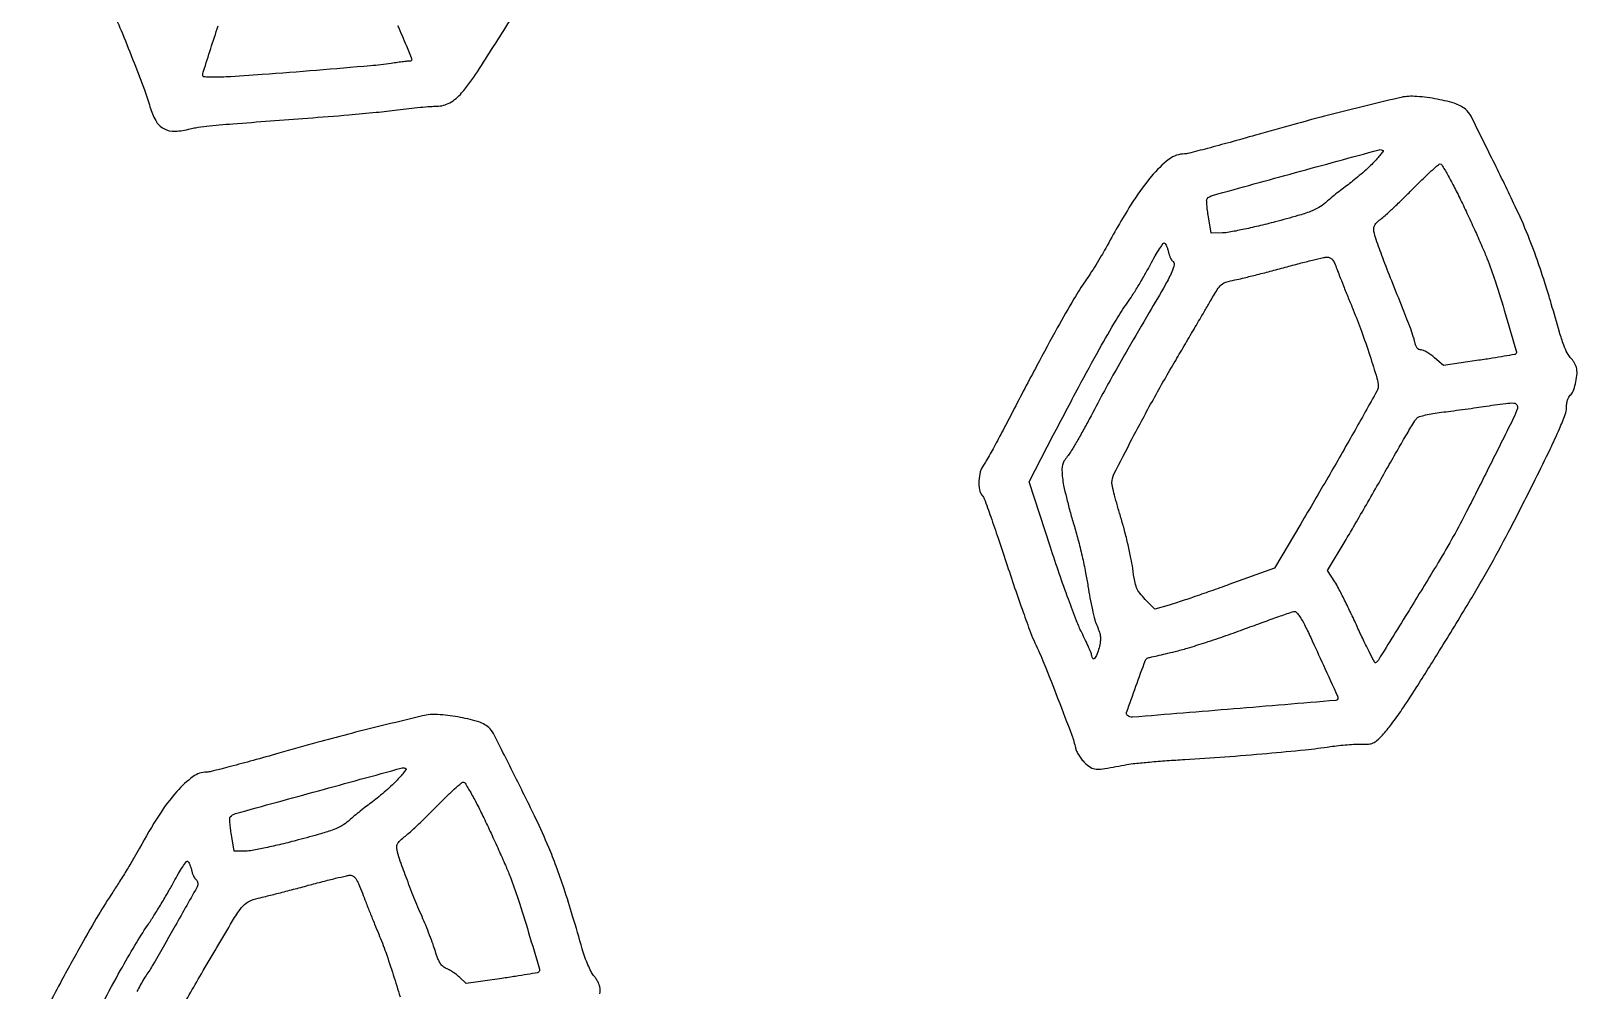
# Model space of a CAD drawing. Extents: x 283 to 3298, y 79 to 3222.
# Drawn here: x 704 to 1319, y 2044 to 2426 of the extents above; entities that cross this region are included whole.
import ezdxf

# ---------------------------------------------------------------- set-up
doc = ezdxf.new("R2010")
doc.units = 0

msp = doc.modelspace()

# ---------------------------------------------------------------- linework, layer by layer
for points in [[(736.016407, 2434, -0.009767), (739.974926, 2424.925769, -0.004891), (744.641112, 2413.311809, -0.004353), (748.884332, 2402.158886, -0.021467), (750.948138, 2395.7583, 0.063551), (753.249023, 2390.253682, 0.138065), (756.499011, 2387.079817, 0.135442), (760.973139, 2386.032667, 0.060148), (767.006602, 2387.00318, -0.035319), (769.112983, 2387.450004, -0.005194), (773.439439, 2388.006983, -0.005841), (778.575202, 2388.553235, -0.004988), (784, 2389.011663, 0.000402), (813.740127, 2391.250367, 0.002088), (830.152183, 2392.568036, 0.003763), (840.998475, 2393.566735, 0.007661), (849.5, 2394.545876, -0.004752), (854.051631, 2395.096944, -0.004695), (858.63152, 2395.563823, -0.004615), (862.648648, 2395.897893, -0.018002), (865.139216, 2395.99193, 0.1295), (870.317607, 2397.365647, 0.086794), (875.067731, 2401.286311, 0.033608), (881.321512, 2409.678356, 0.003674), (894.229396, 2430, 0.002843)], [(849.553947, 2428.12295, -0.008893), (853.052424, 2420.013965, -0.007345), (855.16033, 2414.656234, -0.518767), (854.700639, 2413.979893, 0.024917), (853.928261, 2413.9284, 0.002095), (851.943313, 2413.68788, 0.002782), (849.577036, 2413.377709, 0.002146), (847, 2413.014042, -0.014489), (838.804127, 2412.063102, -0.001184), (817.298383, 2410.248724, -0.001702), (795.699738, 2408.552005, -0.005416), (781.25, 2407.623635, -0.008594), (777.57783, 2407.490859, -0.016336), (774.621407, 2407.531407, -0.01106), (772.332936, 2407.688417, -0.387913), (772, 2408.052979, -0.076878), (772.296889, 2409.972482, -0.001717), (775.157885, 2418.893454, -0.001288), (778.128561, 2427.968508, -0.108091)], [(930.148384, 2042.808991, 0.064699), (930.094908, 2045.475811, 0.063243), (929.82899, 2046.416177, 0.024218), (929.236164, 2047.642392, 0.023518), (928.456177, 2048.926709, 0.026681), (927.588778, 2050.076863, -0.059105), (926.590273, 2051.596153, -0.015433), (925.364557, 2054.251256, -0.015463), (924.14674, 2057.384484, -0.015256), (923.118956, 2060.601053, 0.003702), (919.264735, 2073.699699, 0.00634), (915.830643, 2084.560208, 0.007562), (912.698457, 2093.58507, 0.012951), (909.779061, 2101, 0.011891), (904.530264, 2112.604769, 0.004116), (896.420232, 2129.107415, 0.001237), (887.69095, 2146.400001, 0.102385), (885.838392, 2148.71916, 0.101078), (881.335294, 2151.128306, 0.028842), (873.582262, 2152.960906, 0.029737), (865.471691, 2153.897647, 0.072714), (859.5, 2153.360898, 0.00149), (842.453246, 2149.229143, 0.00343), (829.662764, 2145.995449, 0.003651), (817.408157, 2142.711913, 0.001922), (802.229057, 2138.462902, -0.002209), (791.990587, 2135.603236, -0.003262), (782.979055, 2133.192228, -0.001503), (775.286258, 2131.212404, -0.062302), (773.588248, 2131, 0.161519), (768.104523, 2129.181092, 0.051504), (761.691667, 2123.284731, 0.038457), (754.558853, 2113.853907, 0.018036), (746.759971, 2100.682533, -0.008174), (744.675177, 2096.997722, -0.003871), (741.873525, 2092.312905, -0.003835), (738.866174, 2087.455667, -0.005416), (736.107347, 2083.178691, 0.012239), (730.463838, 2074.161863, 0.005968), (723.685463, 2062.400369, 0.004574), (715.282703, 2047.08267, 0.002008), (704.422267, 2026.651439, -0.000396)], [(732.134443, 2039.002983, -0.005631), (739.267307, 2052.171708, -0.007945), (744.938668, 2061.995601, -0.013509), (750.02947, 2070, 0.007927), (752.564755, 2073.88971, 0.00477), (755.454446, 2078.579293, 0.004776), (758.238978, 2083.297596, 0.00832), (760.445103, 2087.269935, -0.009523), (762.30193, 2090.594453, -0.015923), (764.003895, 2093.307602, -0.009795), (765.477978, 2095.409139, -0.391634), (765.9863, 2095.508467, -0.127032), (766.359862, 2095.118964, -0.026127), (766.785628, 2094.258651, -0.025928), (767.186552, 2093.178689, -0.021858), (767.5, 2092, 0.023413), (767.818135, 2090.818483, 0.027117), (768.232948, 2089.729868, 0.027721), (768.678493, 2088.860753, 0.122631), (769.076937, 2088.452451, -0.089372), (769.430342, 2088.135006, -0.053245), (769.72885, 2087.652782, -0.051081), (769.931534, 2087.090252, -0.061014), (770, 2086.531279, -0.129216), (769.609088, 2085.04391, -0.000452), (760.451881, 2068.860429, -0.001537), (751.892295, 2053.872527, -0.031051), (749.002145, 2049.5, 0.036801), (748.492711, 2048.709688, 0.000502), (745.743437, 2043.653125, 0.001417)], [(761.825336, 2033.895614, -0.005524), (771.426306, 2050.689082, -0.000931), (783.860873, 2071.801642, -0.027723), (787.305581, 2076.951315, -0.108258), (790.098279, 2079.352344, -0.070564), (794.102296, 2080.830091, 0.007794), (797.080683, 2081.521973, 0.001713), (802.173799, 2082.807638, 0.001782), (808.052821, 2084.335477, 0.001712), (814, 2085.925474, -0.003057), (819.711779, 2087.43608, -0.004178), (824.875882, 2088.722185, -0.002757), (829.221292, 2089.740605, -0.047852), (830.662575, 2089.927667, -0.147566), (831.89444, 2089.600516, -0.105555), (832.931412, 2088.609124, -0.050265), (834.01148, 2086.618326, -0.009371), (835.547146, 2082.75, 0.003558), (836.858104, 2079.332387, 0.001731), (838.578313, 2074.985937, 0.001717), (840.399795, 2070.474774, 0.00248), (842.043634, 2066.5, -0.014445), (844.833087, 2059.270005, -0.007856), (847.860496, 2050.244051, -0.00498), (850.537581, 2041.526405, -0.072121)]]:
    msp.add_lwpolyline(points, format="xyb")
for points in [[(1248.5, 2399.360898, 0.00149), (1231.453246, 2395.229143, 0.00343), (1218.662764, 2391.995449, 0.003651), (1206.408157, 2388.711913, 0.001922), (1191.229057, 2384.462902, -0.001908), (1181.013493, 2381.603001, -0.002863), (1172.074544, 2379.192228, -0.001171), (1164.402602, 2377.189417, -0.063338), (1162.913315, 2377, 0.166952), (1156.743793, 2374.8809, 0.053058), (1149.65127, 2368.034752, 0.036328), (1141.422264, 2356.615397, 0.013561), (1131.515836, 2339.5, -0.008648), (1129.750894, 2336.380405, -0.005373), (1127.577971, 2332.779176, -0.00539), (1125.35678, 2329.270943, -0.009702), (1123.449367, 2326.450386, 0.020909), (1118.895674, 2319.380296, 0.005592), (1112.255352, 2307.761337, 0.004923), (1104.121219, 2292.807185, 0.002769), (1094.525191, 2274.5, -0.002372), (1090.626768, 2267.048247, -0.003249), (1087.042575, 2260.380698, -0.002112), (1083.973874, 2254.815996, -0.037904), (1082.849878, 2253.115141, 0.102392), (1081.567898, 2250.499149, 0.053314), (1081.040463, 2246.888713, 0.053865), (1081.284117, 2243.367846, 0.13677), (1082.385852, 2241.078741, -0.092688), (1083.16008, 2239.774086, -0.001905), (1085.754039, 2232.59941, -0.004403), (1088.688399, 2224.151411, -0.00294), (1091.905931, 2214.429891, 0.003471), (1095.262748, 2204.323517, 0.003945), (1098.622469, 2194.68847, 0.003589), (1101.598456, 2186.55044, 0.021906), (1103.348211, 2182.429891, -0.015738), (1106.93074, 2174.27432, -0.003508), (1112.510274, 2160.116575, -0.002354), (1118.006924, 2145.675018, -0.037069), (1119.486665, 2140.621865, 0.058473), (1119.933928, 2139.305702, 0.026733), (1120.801777, 2137.70895, 0.026031), (1121.906599, 2136.105586, 0.032511), (1123.098959, 2134.747194, 0.0615), (1125.479665, 2132.889756, 0.124255), (1127.74247, 2132.208421, 0.053044), (1131.174064, 2132.417192, 0.004378), (1140, 2133.982316, -0.020273), (1143.162192, 2134.439953, -0.003741), (1149.025, 2135.002756, -0.00401), (1155.896793, 2135.555068, -0.003643), (1163, 2136.016683, 0.004163), (1178.890662, 2137.065978, 0.003486), (1195.732798, 2138.437161, 0.003443), (1210.960367, 2139.889574, 0.011258), (1221, 2141.145957, -0.009649), (1224.226385, 2141.560264, -0.007691), (1227.720158, 2141.886248, -0.007786), (1230.966237, 2142.08803, -0.019368), (1233.345219, 2142.106538, 0.023838), (1236.211238, 2142.154453, 0.086475), (1237.976474, 2142.580649, 0.082768), (1239.533844, 2143.588979, 0.020727), (1241.691195, 2145.728262, 0.025244), (1245.35023, 2150.092959, 0.013156), (1249.482274, 2155.870009, 0.007809), (1255.154119, 2164.54677, 0.001775), (1264.484399, 2179.435733, 0.003687), (1276.14285, 2198.499621, 0.007752), (1284.857943, 2213.5116, 0.007979), (1292.945995, 2228.511123, 0.004156), (1302.575239, 2247.455338, 0.003034), (1308.512359, 2259.563742, 0.010084), (1312.205209, 2267.623311, 0.012266), (1314.483017, 2273.245241, 0.09035), (1315, 2276.082893, -0.036326), (1315.108792, 2277.57837, -0.036805), (1315.432852, 2279.035632, -0.039375), (1315.906894, 2280.253838, -0.107476), (1316.473538, 2280.978038, 0.126438), (1317.603214, 2282.53876, 0.032457), (1318.561265, 2285.528582, 0.033829), (1319.14946, 2288.806043, 0.063011), (1319.106591, 2291.5, 0.058374), (1318.866211, 2292.40953, 0.028556), (1318.363329, 2293.5, 0.027869), (1317.704084, 2294.587625, 0.036062), (1316.977183, 2295.5, -0.06199), (1315.328342, 2297.804692, -0.036184), (1313.926118, 2300.904211, -0.016468), (1312.210735, 2306.087864, -0.002131), (1308.95863, 2317.296787, 0.00688), (1307.072914, 2323.572866, 0.004598), (1304.749916, 2330.705931, 0.004629), (1302.370002, 2337.580273, 0.00907), (1300.325763, 2343, 0.015416), (1295.142344, 2354.937311, 0.004482), (1286.428136, 2373.002568, 0.001504), (1276.989006, 2391.986462, 0.103781), (1274.779874, 2394.767725, 0.101873), (1270.31268, 2397.148633, 0.028408), (1262.555341, 2398.963595, 0.029364), (1254.44406, 2399.894933, 0.072733)], [(1237.937632, 2373.373576, -0.013987), (1235.8423, 2371.326696, -0.007833), (1233.187929, 2368.950955, -0.007811), (1230.428366, 2366.632376, -0.012599), (1228, 2364.755642, 0.006278), (1225.638101, 2362.977503, 0.004742), (1223.0875, 2360.967721, 0.004795), (1220.727001, 2359.033635, 0.011066), (1219, 2357.524575, -0.057005), (1216.422705, 2355.65962, -0.037832), (1213.112018, 2354.113607, -0.021341), (1208.052829, 2352.44503, -0.004404), (1199, 2349.967898, -0.005863), (1192.352786, 2348.294936, -0.00692), (1186.025, 2346.873331, -0.006128), (1180.659594, 2345.814199, -0.042662), (1178, 2345.554423), (1173.5, 2345.5), (1172.411392, 2352, -0.009766), (1172.037019, 2354.538781, -0.014302), (1171.815466, 2356.786023, -0.009623), (1171.721878, 2358.640495, -0.191173), (1171.911392, 2359.165185, -0.145427), (1174.058161, 2360.503841, -0.000408), (1207.030993, 2369.555634, -0.000273), (1240.400024, 2378.667342, -0.246597), (1241.937632, 2378.327488, -0.398858), (1241.970353, 2378.033047, -0.007724), (1240.943155, 2376.719891, -0.014064), (1239.607764, 2375.158027, -0.008402)], [(1272.822108, 2358.75, -0.003853), (1275.734529, 2352.632082, -0.003129), (1278.764564, 2346.031163, -0.003161), (1281.480548, 2339.912529, -0.008212), (1283.335896, 2335.462469, -0.016583), (1286.579021, 2326.450115, -0.005562), (1290.728856, 2313.088769, -0.001059), (1295.018327, 2298.603442, -0.274385), (1294.703729, 2297.370396, -0.15427), (1294.298096, 2297.159594, -0.000982), (1290.237928, 2296.457693, -0.003834), (1285.571468, 2295.697193, -0.002422), (1280.115661, 2294.877982), (1265.965304, 2292.823279), (1262.447856, 2295.91164, 0.023574), (1260.966139, 2297.093743, 0.025841), (1259.423098, 2298.092794, 0.026482), (1258.027358, 2298.801717, 0.104632), (1257.090204, 2299, -0.115735), (1256.234331, 2299.200799, -0.111557), (1255.543678, 2299.762837, -0.081413), (1255.010775, 2300.731282, -0.035812), (1254.62085, 2302.14575, 0.031641), (1254.140655, 2303.946094, 0.005252), (1252.962914, 2307.335559, 0.005746), (1251.48815, 2311.296615, 0.005057), (1249.8603, 2315.39575, -0.002564), (1245.409642, 2326.442173, -0.00448), (1241.851632, 2335.64501, -0.003889), (1239.172852, 2342.93418, -0.038901), (1238.317579, 2346.065406, -0.071433), (1238.252167, 2347.478589, -0.106796), (1238.626956, 2348.65202, -0.076652), (1239.565527, 2349.824739, -0.022814), (1241.32942, 2351.302095, 0.022259), (1243.244697, 2352.90263, 0.004283), (1246.556845, 2355.983224, 0.004553), (1250.360719, 2359.648658, 0.004184), (1254.206878, 2363.486689, -0.005778), (1257.883822, 2367.132543, -0.008788), (1261.169048, 2370.205465, -0.004189), (1264.004863, 2372.72326, -0.181372), (1264.742673, 2373, -0.265581), (1265.388438, 2372.630964, -0.004164), (1267.594743, 2368.814063, -0.009777), (1270.086179, 2364.212372, -0.006167)], [(1156.5, 2338, 0.023413), (1156.818135, 2336.818483, 0.027117), (1157.232948, 2335.729868, 0.027721), (1157.678493, 2334.860753, 0.122631), (1158.076937, 2334.452451, -0.303845), (1158.752402, 2332.968923, -0.064861), (1157.893319, 2330.113443, -0.024403), (1155.299375, 2325.014204, -0.002785), (1148.828061, 2313.840296, 0.00099), (1140.361613, 2299.341659, 0.003472), (1134.990811, 2289.952825, 0.004388), (1130.426402, 2281.674382, 0.002435), (1124.996352, 2271.5, -0.005257), (1122.393223, 2266.68806, -0.006047), (1119.805717, 2262.153072, -0.005474), (1117.526093, 2258.363303, -0.034528), (1116.214332, 2256.531736, 0.036053), (1114.909777, 2254.698465, 0.081797), (1114.275595, 2253.125154, 0.064144), (1114.098525, 2251.202162, 0.015808), (1114.314146, 2248.031736, 0.027839), (1114.777139, 2245.0722, 0.006977), (1115.866958, 2240.306197, 0.007104), (1117.268892, 2234.882803, 0.007098), (1118.824688, 2229.5, -0.010466), (1120.462966, 2223.685286, -0.006912), (1122.112593, 2216.940625, -0.006956), (1123.535097, 2210.335972, -0.01337), (1124.459228, 2205, 0.009772), (1125.242059, 2200.278083, 0.00983), (1126.207433, 2195.599799, 0.009688), (1127.207371, 2191.558029, 0.038469), (1128.05656, 2189.148252, -0.021674), (1129.034514, 2186.644434, -0.059148), (1129.431848, 2184.788124, -0.060885), (1129.377857, 2182.921355, -0.02404), (1128.870063, 2180.398252, -0.030749), (1128.038913, 2177.786978, -0.09376), (1127.060092, 2176.213898, -0.449679), (1126.364608, 2176.226389, -0.173567), (1125.97469, 2177.25, 0.092348), (1125.805814, 2178.064591, 0.005056), (1124.787099, 2180.482812, 0.00771), (1123.494615, 2183.344421, 0.005548), (1121.967368, 2186.5, -0.023257), (1119.919782, 2191.143077, -0.00442), (1116.663833, 2199.793324, -0.004709), (1113.043511, 2209.971505, -0.004311), (1109.504545, 2220.519825), (1101.023736, 2246.53965), (1110.642431, 2265.019825, -0.002507), (1120.782627, 2284.265657, -0.004986), (1129.042791, 2299.389207, -0.005809), (1135.629355, 2310.853126, -0.022861), (1140.085197, 2317.671661, 0.013996), (1142.11644, 2320.662825, 0.006365), (1144.611817, 2324.680151, 0.006296), (1147.136908, 2328.984787, 0.008599), (1149.295458, 2332.929262, -0.009364), (1151.197317, 2336.392079, -0.015673), (1152.940046, 2339.219822, -0.009511), (1154.45103, 2341.415761, -0.394397), (1154.968521, 2341.519455, -0.125771), (1155.349091, 2341.124613, -0.026589), (1155.780405, 2340.261879, -0.026271), (1156.185235, 2339.179484, -0.022297)], [(1223.564657, 2331.25, 0.006067), (1224.533184, 2328.687971, 0.001496), (1226.18688, 2324.505838, 0.001531), (1228.109921, 2319.727326, 0.001531), (1230.061908, 2314.961364, -0.01131), (1233.339874, 2306.489182, -0.007945), (1236.659682, 2296.817909, -0.005092), (1239.507835, 2287.758107, -0.073735), (1240, 2284.438855, -0.128439), (1239.532121, 2282.647493, -0.000623), (1230.208144, 2266.064334, -0.003029), (1220.062426, 2248.324217, -0.002622), (1209.20657, 2229.830564), (1198.709568, 2212.161128), (1180.604784, 2205.604847, -0.002135), (1173.255703, 2202.978968, -0.00238), (1166.145367, 2200.510566, -0.002195), (1160.065656, 2198.46209, -0.012524), (1156.804976, 2197.469306), (1151.109953, 2195.890047), (1147.265117, 2199.734883, -0.028055), (1145.047039, 2202.21689, -0.072173), (1143.835571, 2204.288756, -0.052852), (1143.06454, 2206.976085, -0.009919), (1142.278671, 2212.039859, 0.016548), (1141.592154, 2216.106915, 0.007195), (1140.424152, 2221.463089, 0.00711), (1139.018581, 2227.125398, 0.009396), (1137.56853, 2232.238742, -0.00476), (1136.201809, 2236.89337, -0.006255), (1135.048256, 2241.168207, -0.004667), (1134.162426, 2244.761163, -0.058163), (1134, 2246.152728, -0.117702), (1134.808663, 2249.540362, -0.002934), (1142.117062, 2263.768324, -0.006666), (1150.491035, 2279.328234, -0.006423), (1159.378771, 2294.854646, 0.000353), (1163.233393, 2301.402802, 0.000325), (1167.187035, 2308.140069, 0.000325), (1170.703996, 2314.151087, 0.001077), (1173.006325, 2318.111546, -0.007965), (1175.952871, 2323.023185, -0.073614), (1177.552452, 2324.909807, -0.106388), (1179.41994, 2325.950992, -0.024162), (1182.954613, 2326.847201, 0.009694), (1185.995465, 2327.525239, 0.002194), (1191.130418, 2328.799068, 0.002271), (1197.041978, 2330.321716, 0.002203), (1203, 2331.913321, -0.003074), (1208.712118, 2333.428581, -0.0042), (1213.877267, 2334.718616, -0.002775), (1218.223469, 2335.739923, -0.048009), (1219.667292, 2335.927667, -0.112482), (1220.818045, 2335.705568, -0.115881), (1221.744631, 2335.007857, -0.068608), (1222.593532, 2333.646739, -0.017841)], [(1295.432907, 2275.75, -0.039758), (1293.789906, 2271.658455, -0.000832), (1284.007161, 2252.06071, -0.001946), (1274.649607, 2233.572544, -0.010124), (1269.242227, 2223.5, -0.008115), (1263.176813, 2213.128095, -0.00174), (1252.301462, 2195.344907, -0.000238), (1240.108452, 2175.583182, -0.116502), (1239.066894, 2174.541343, -0.433201), (1238.664237, 2174.650193, -0.00264), (1236.704129, 2178.379591, -0.008101), (1234.485442, 2182.830587, -0.004817), (1231.980376, 2188.199141, 0.004251), (1229.319962, 2193.917513, 0.004559), (1226.622875, 2199.457369, 0.004326), (1224.222072, 2204.17382, 0.021423), (1222.736419, 2206.754571), (1219.897526, 2211.231042), (1226.839401, 2222.865521, 0.002575), (1230.208753, 2228.579163, 0.001054), (1234.727076, 2236.369872, 0.001043), (1239.544161, 2244.756588, 0.001335), (1243.942898, 2252.5, -0.002252), (1247.933752, 2259.495483, -0.0033), (1251.513194, 2265.611011, -0.001595), (1254.605206, 2270.777069, -0.059254), (1255.444608, 2271.856634, -0.124606), (1256.408614, 2272.439216, -0.014686), (1258.846106, 2273.104105, -0.016846), (1261.84385, 2273.721896, -0.013059), (1265.142348, 2274.198285, 0.002602), (1268.956687, 2274.667973, 0.001502), (1273.541815, 2275.270817, 0.001501), (1278.140252, 2275.90353, 0.002517), (1282, 2276.46624, -0.00349), (1290.783161, 2277.729287, -0.047314), (1294.016228, 2277.862849, -0.237655), (1295.231896, 2277.166931, -0.225352)], [(1210.629472, 2189.75, -0.009116), (1213.135687, 2184.577791, -0.001213), (1218.202517, 2173.546055, -0.000162), (1223.842758, 2161.176311, -0.10728), (1224, 2160.451888, -0.390045), (1223.121647, 2159.497224, -0.000233), (1182.508038, 2156.128833, -0.00031), (1142.152874, 2152.826058, -0.213876), (1140.14633, 2153.536669, -0.294532), (1139.865864, 2154.702103, -0.001906), (1143.566238, 2165.145793, -0.002087), (1147.33228, 2175.511082, -0.247957), (1148.356792, 2176.43165, -0.002934), (1149.154934, 2176.626996, -0.000123), (1151.999562, 2177.304816, -0.000212), (1155.371403, 2178.105873, -0.000151), (1159.152357, 2179.001223, 0.015414), (1164.086823, 2180.330004, 0.00489), (1171.358954, 2182.608669, 0.004877), (1179.419934, 2185.308517, 0.005408), (1187.152357, 2188.076465, -0.00175), (1194.273308, 2190.684458, -0.00267), (1200.472619, 2192.892964, -0.000946), (1205.829821, 2194.757916, -0.07013), (1206.733154, 2194.934527, -0.224545), (1207.357875, 2194.678668, -0.023964), (1208.386374, 2193.43858, -0.02584), (1209.519525, 2191.756428, -0.017925)], [(848.937632, 2127.373576, -0.013987), (846.8423, 2125.326696, -0.007833), (844.187929, 2122.950955, -0.007811), (841.428366, 2120.632376, -0.012599), (839, 2118.755642, 0.006278), (836.638101, 2116.977503, 0.004742), (834.0875, 2114.967721, 0.004795), (831.727001, 2113.033635, 0.011066), (830, 2111.524575, -0.057005), (827.422705, 2109.65962, -0.037832), (824.112018, 2108.113607, -0.021341), (819.052829, 2106.44503, -0.004404), (810, 2103.967898, -0.005863), (803.352786, 2102.294936, -0.00692), (797.025, 2100.873331, -0.006128), (791.659594, 2099.814199, -0.042662), (789, 2099.554423), (784.5, 2099.5), (783.411392, 2106, -0.009766), (783.037019, 2108.538781, -0.014302), (782.815466, 2110.786023, -0.009623), (782.721878, 2112.640495, -0.191173), (782.911392, 2113.165185, -0.145427), (785.058161, 2114.503841, -0.000408), (818.030993, 2123.555634, -0.000273), (851.400024, 2132.667342, -0.246597), (852.937632, 2132.327488, -0.398858), (852.970353, 2132.033047, -0.007724), (851.943155, 2130.719891, -0.014064), (850.607764, 2129.158027, -0.008402)], [(883.886557, 2112.75, -0.003707), (886.776938, 2106.632091, -0.003008), (889.787761, 2100.031163, -0.003039), (892.489628, 2093.912669, -0.007884), (894.339708, 2089.462469, -0.016524), (897.582605, 2080.443807, -0.005553), (901.730359, 2067.084019, -0.001055), (906.017782, 2052.601111, -0.274365), (905.703729, 2051.370396, -0.154312), (905.297952, 2051.159562, -0.000972), (901.216066, 2050.454519, -0.003815), (896.52558, 2049.690529, -0.002409), (891.041236, 2048.867175), (876.816454, 2046.801666), (874.158227, 2049.337214, 0.024273), (872.955118, 2050.378131, 0.018151), (871.536596, 2051.40895, 0.01845), (870.126317, 2052.283755, 0.039347), (868.966354, 2052.829373, -0.086737), (867.647252, 2053.609463, -0.073964), (866.585167, 2054.830132, -0.050175), (865.631506, 2056.71634, -0.016717), (864.614585, 2059.642992, 0.011385), (863.672637, 2062.450054, 0.004981), (862.302418, 2066.129504, 0.004926), (860.769641, 2070.008666, 0.006563), (859.296487, 2073.5, -0.007145), (856.089123, 2081.126111, -0.006225), (852.945558, 2089.197939, -0.005245), (850.320622, 2096.424022, -0.036144), (849.329711, 2100.065406, -0.075386), (849.267895, 2101.50385, -0.109964), (849.673433, 2102.701122, -0.073981), (850.692991, 2103.928099, -0.019556), (852.663593, 2105.556718, 0.021956), (854.70381, 2107.259414, 0.00493), (858.018797, 2110.34288, 0.005104), (861.777136, 2113.9821, 0.004921), (865.50678, 2117.741313, -0.006502), (869.049262, 2121.289379, -0.009788), (872.236616, 2124.280261, -0.005109), (874.981768, 2126.706541, -0.180317), (875.769041, 2127, -0.264328), (876.462748, 2126.605718, -0.00483), (878.671447, 2122.814063, -0.010566), (881.165601, 2118.212224, -0.006692)]]:
    msp.add_lwpolyline(points, format="xyb", close=True)

doc.saveas('drawing.dxf')
